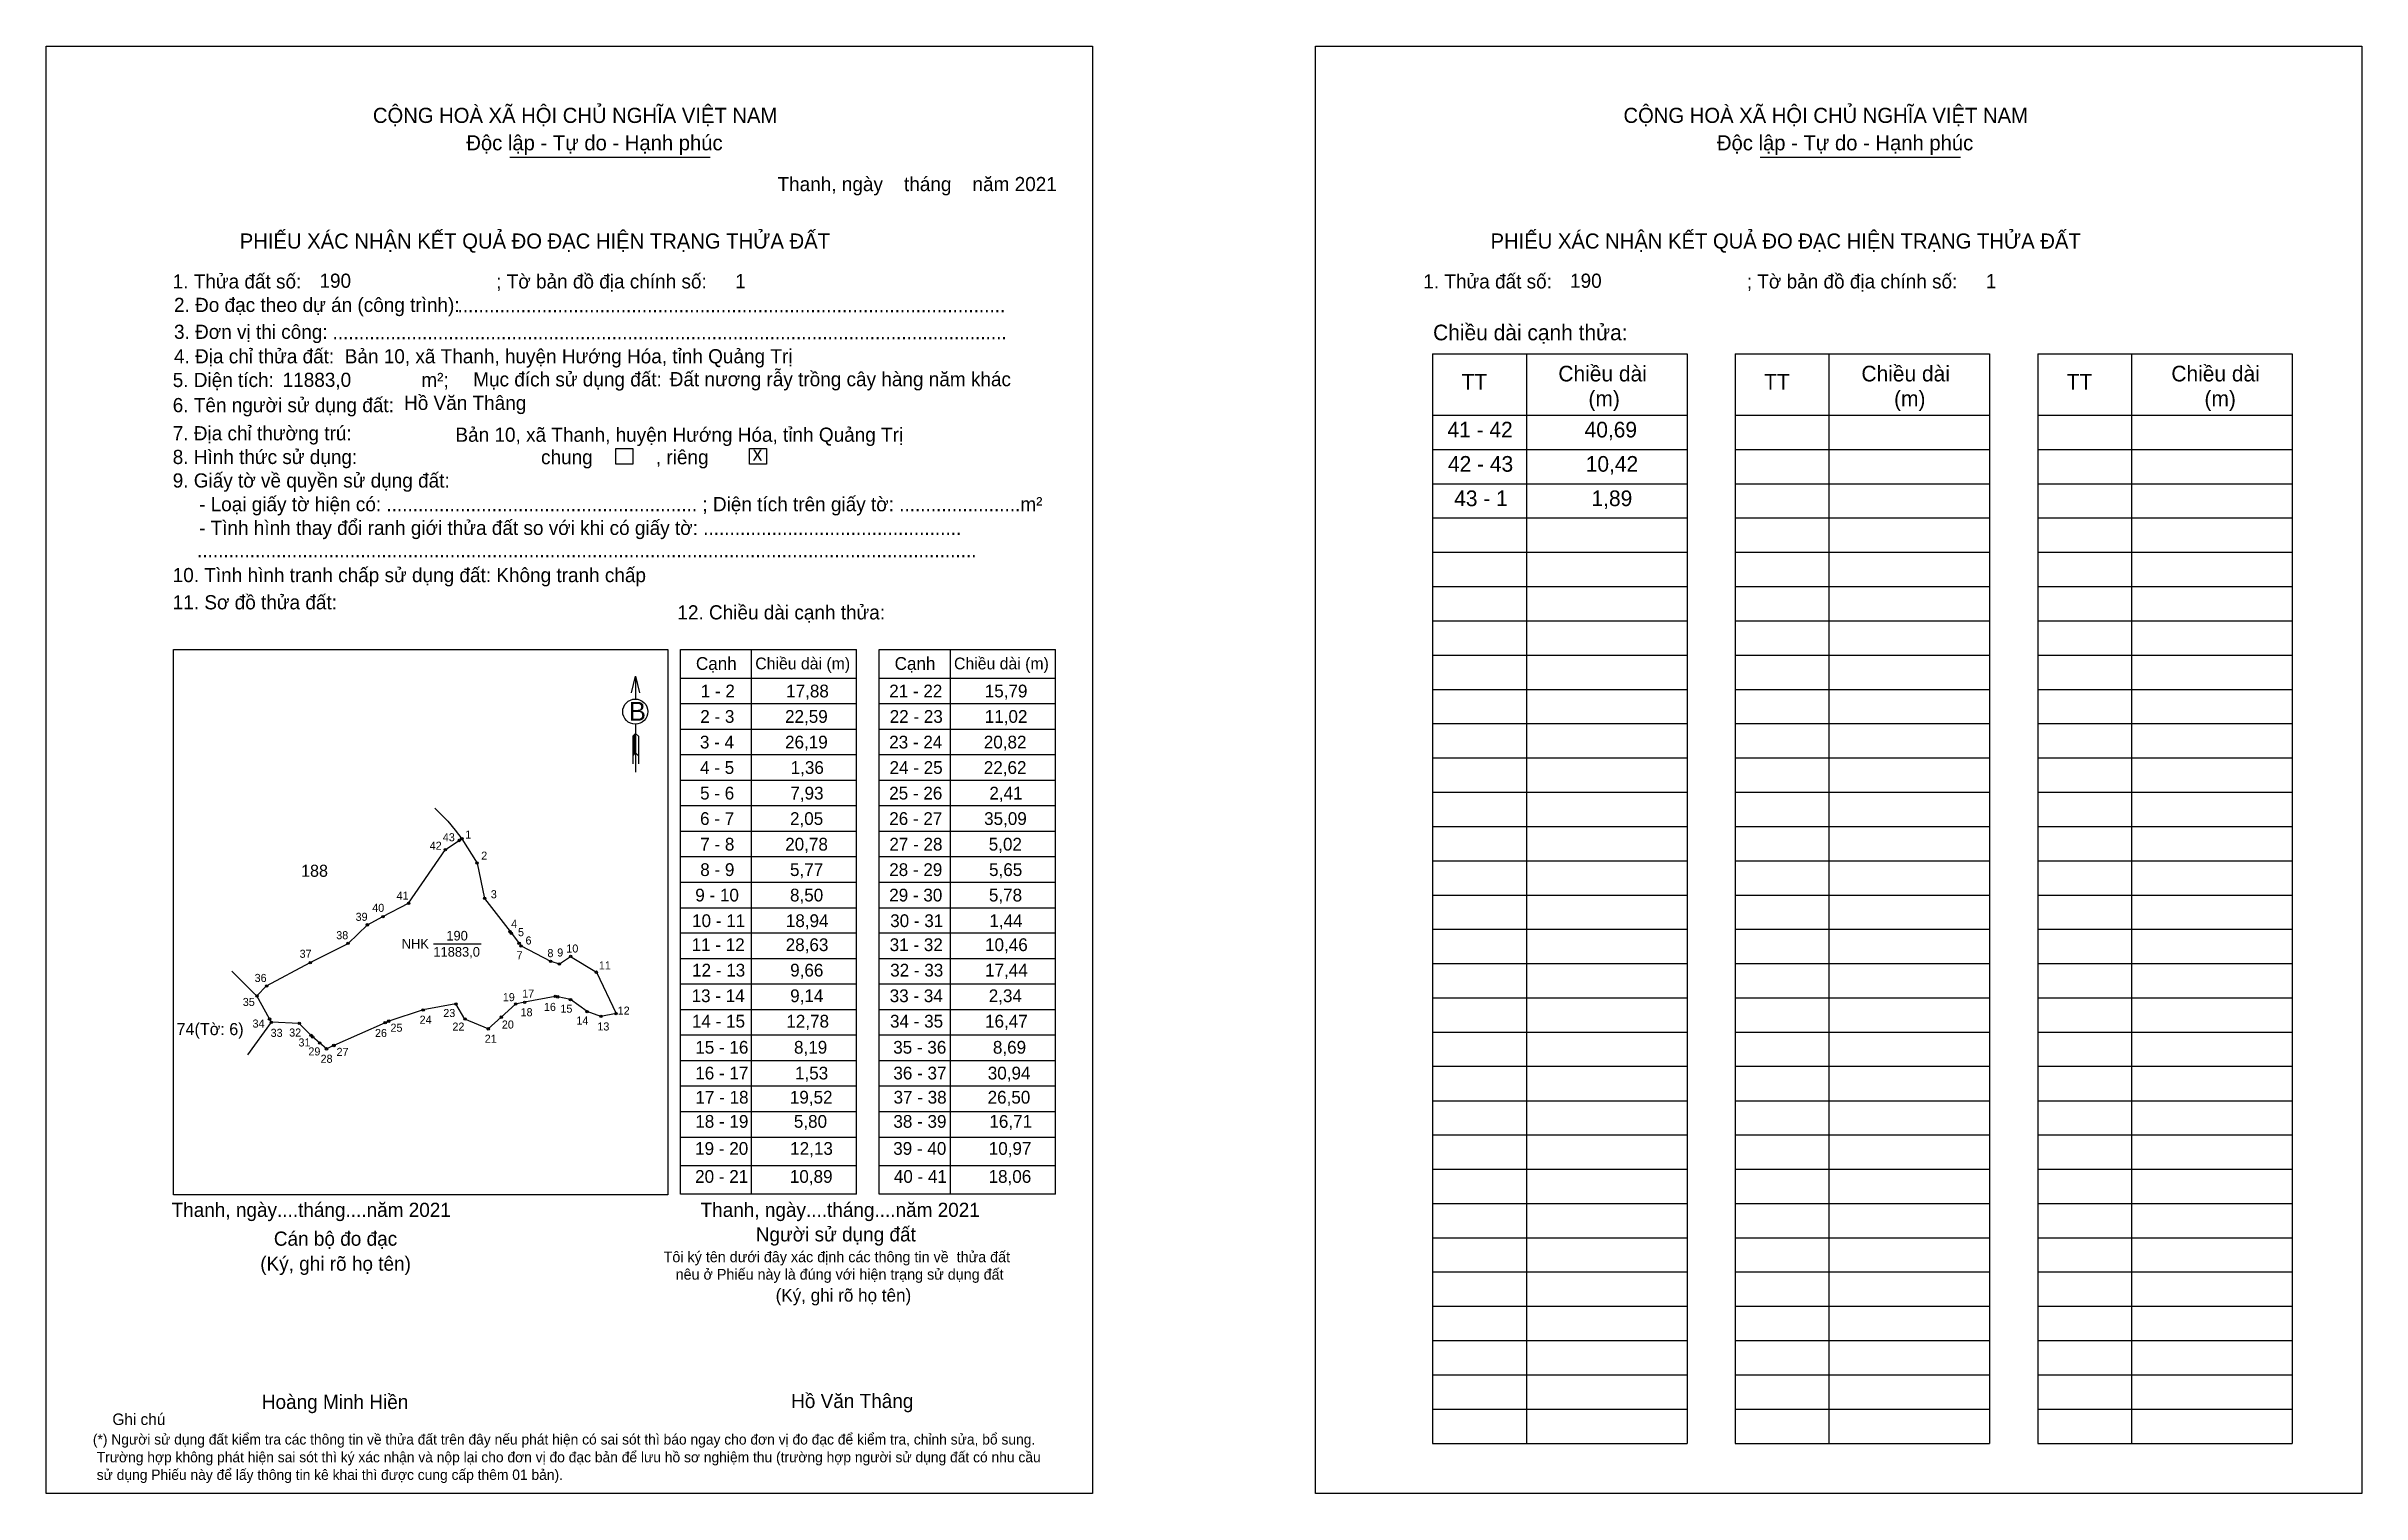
# Model space of a CAD drawing. Extents: x 545188 to 546635, y 1825358 to 1826263.
import ezdxf

# ---------------------------------------------------------------- set-up
doc = ezdxf.new("R2010")
doc.units = 0
for name, color, linetype in [('CanhThua', 7, 'Continuous'), ('kqddKhungInTrang1', 7, 'Continuous'), ('kqddKhungInTrang2', 7, 'Continuous'), ('kqddNoiDung', 7, 'Continuous'), ('kqddTemplate', 7, 'Continuous'), ('MocDinhThua', 7, 'Continuous'), ('NhanDiaChinhThua', 7, 'Continuous'), ('NhanTuCan', 7, 'Continuous'), ('RauThua', 7, 'Continuous'), ('SoHieuDinhThua', 7, 'Continuous')]:
    doc.layers.add(name, color=color, linetype=linetype)

msp = doc.modelspace()

# ---------------------------------------------------------------- linework, layer by layer
at = {"layer": 'CanhThua'}
for p, q in [((545437, 1825760.7), (545445.7, 1825766.4)), ((545445.7, 1825766.4), (545447.3, 1825767.5)), ((545447.3, 1825767.5), (545456.8, 1825752.3)), ((545414, 1825727.2), (545437, 1825760.7)), ((545456.8, 1825752.3), (545461.5, 1825730.2)), ((545398, 1825718.8), (545414, 1825727.2)), ((545461.5, 1825730.2), (545477.4, 1825709.5)), ((545376.2, 1825702.1), (545388.3, 1825713.7)), ((545388.3, 1825713.7), (545398, 1825718.8)), ((545477.4, 1825709.5), (545478.3, 1825708.4)), ((545478.3, 1825708.4), (545483.1, 1825702.1)), ((545352.6, 1825690.1), (545376.2, 1825702.1)), ((545483.1, 1825702.1), (545484.3, 1825700.5)), ((545484.3, 1825700.5), (545502.8, 1825690.9)), ((545502.8, 1825690.9), (545508.3, 1825689.3)), ((545508.3, 1825689.3), (545515.3, 1825694)), ((545515.3, 1825694), (545531.4, 1825684.1)), ((545325.3, 1825675.5), (545352.6, 1825690.1)), ((545531.4, 1825684.1), (545543.7, 1825658.2)), ((545319.2, 1825669.3), (545325.3, 1825675.5)), ((545327.1, 1825654.9), (545319.2, 1825669.3)), ((545443.6, 1825664.3), (545423.1, 1825660.5)), ((545449.2, 1825654.8), (545443.6, 1825664.3)), ((545480.9, 1825664.2), (545471.9, 1825656)), ((545486.5, 1825665.3), (545480.9, 1825664.2)), ((545505.7, 1825669), (545486.5, 1825665.3)), ((545507.2, 1825668.7), (545505.7, 1825669)), ((545515.2, 1825667), (545507.2, 1825668.7)), ((545525.6, 1825659.5), (545515.2, 1825667)), ((545328.3, 1825652.8), (545327.1, 1825654.9)), ((545345.7, 1825652.1), (545328.3, 1825652.8)), ((545353, 1825644.7), (545345.7, 1825652.1)), ((545399.4, 1825652.5), (545367.3, 1825638.3)), ((545401.6, 1825653.5), (545399.4, 1825652.5)), ((545423.1, 1825660.5), (545401.6, 1825653.5)), ((545463.8, 1825648.7), (545449.2, 1825654.8)), ((545471.9, 1825656), (545463.8, 1825648.7)), ((545534.2, 1825656.5), (545525.6, 1825659.5)), ((545543.7, 1825658.2), (545534.2, 1825656.5)), ((545354, 1825643.7), (545353, 1825644.7)), ((545358.4, 1825639.9), (545354, 1825643.7)), ((545362.7, 1825636.2), (545358.4, 1825639.9)), ((545367.3, 1825638.3), (545362.7, 1825636.2))]:
    msp.add_line(p, q, dxfattribs=at)
at = {"layer": 'kqddKhungInTrang1'}
msp.add_lwpolyline([(545187.6, 1826262.6), (545841.4, 1826262.6), (545841.4, 1825358.3), (545187.6, 1825358.3)], close=True, dxfattribs=at)
at = {"layer": 'kqddKhungInTrang2'}
msp.add_lwpolyline([(545980.9, 1826262.6), (546634.7, 1826262.6), (546634.7, 1825358.3), (545980.9, 1825358.3)], close=True, dxfattribs=at)
at = {"layer": 'kqddTemplate'}
for p, q in [((545477.2, 1826193.4), (545602.4, 1826193.4)), ((546258.8, 1826193.4), (546384, 1826193.4)), ((546054, 1826070.5), (546213, 1826070.5)), ((546054, 1826070.5), (546054, 1825389.7)), ((546112.6, 1826070.5), (546112.6, 1825389.7)), ((546213, 1826070.5), (546213, 1825389.7)), ((546243.1, 1826070.5), (546243.1, 1825389.7)), ((546243.1, 1826070.5), (546402.1, 1826070.5)), ((546301.6, 1826070.5), (546301.6, 1825389.7)), ((546402.1, 1826070.5), (546402.1, 1825389.7)), ((546432.2, 1826070.5), (546432.2, 1825389.7)), ((546432.2, 1826070.5), (546591.2, 1826070.5)), ((546490.7, 1826070.5), (546490.7, 1825389.7)), ((546591.2, 1826070.5), (546591.2, 1825389.7)), ((546054, 1826032.1), (546213, 1826032.1)), ((546243.1, 1826032.1), (546402.1, 1826032.1)), ((546432.2, 1826032.1), (546591.2, 1826032.1)), ((546054, 1826010.7), (546213, 1826010.7)), ((546243.1, 1826010.7), (546402.1, 1826010.7)), ((546432.2, 1826010.7), (546591.2, 1826010.7)), ((546054, 1825989.3), (546213, 1825989.3)), ((546243.1, 1825989.3), (546402.1, 1825989.3)), ((546432.2, 1825989.3), (546591.2, 1825989.3)), ((546054, 1825967.9), (546213, 1825967.9)), ((546243.1, 1825967.9), (546402.1, 1825967.9)), ((546432.2, 1825967.9), (546591.2, 1825967.9)), ((546054, 1825946.5), (546213, 1825946.5)), ((546243.1, 1825946.5), (546402.1, 1825946.5)), ((546432.2, 1825946.5), (546591.2, 1825946.5)), ((546054, 1825925.1), (546213, 1825925.1)), ((546243.1, 1825925.1), (546402.1, 1825925.1)), ((546432.2, 1825925.1), (546591.2, 1825925.1)), ((546054, 1825903.7), (546213, 1825903.7)), ((546243.1, 1825903.7), (546402.1, 1825903.7)), ((546432.2, 1825903.7), (546591.2, 1825903.7)), ((545583.9, 1825885.7), (545694, 1825885.7)), ((545583.9, 1825545.4), (545583.9, 1825885.7)), ((545628.2, 1825885.7), (545628.2, 1825545.4)), ((545694, 1825545.4), (545694, 1825885.7)), ((545708.2, 1825885.7), (545818.3, 1825885.7)), ((545708.2, 1825545.4), (545708.2, 1825885.7)), ((545752.4, 1825885.7), (545752.4, 1825545.4)), ((545818.3, 1825545.4), (545818.3, 1825885.7)), ((546054, 1825882.2), (546213, 1825882.2)), ((546243.1, 1825882.2), (546402.1, 1825882.2)), ((546432.2, 1825882.2), (546591.2, 1825882.2)), ((545555.8, 1825869), (545555.9, 1825854.7)), ((545583.9, 1825867.9), (545694, 1825867.9)), ((545708.2, 1825867.9), (545818.3, 1825867.9)), ((545583.9, 1825852), (545694, 1825852)), ((545708.2, 1825852), (545818.3, 1825852)), ((546054, 1825860.8), (546213, 1825860.8)), ((546243.1, 1825860.8), (546402.1, 1825860.8)), ((546432.2, 1825860.8), (546591.2, 1825860.8)), ((545555.9, 1825839), (545555.9, 1825809)), ((545583.9, 1825836), (545694, 1825836)), ((545708.2, 1825836), (545818.3, 1825836)), ((546054, 1825839.4), (546213, 1825839.4)), ((546243.1, 1825839.4), (546402.1, 1825839.4)), ((546432.2, 1825839.4), (546591.2, 1825839.4)), ((545555.9, 1825833.3), (545554.1, 1825831.5)), ((545555.9, 1825832.5), (545554.1, 1825830.7)), ((545555.9, 1825831.6), (545554.1, 1825829.9)), ((545554.1, 1825831.5), (545554.1, 1825814.3)), ((545555.9, 1825830.8), (545554.1, 1825829.1)), ((545555.9, 1825830), (545554.1, 1825828.3)), ((545555.9, 1825829.2), (545554.1, 1825827.4)), ((545555.9, 1825828.4), (545554.1, 1825826.6)), ((545555.9, 1825827.6), (545554.1, 1825825.8)), ((545555.9, 1825826.8), (545554.1, 1825825)), ((545555.9, 1825825.9), (545554.1, 1825824.2)), ((545555.9, 1825825.1), (545554.1, 1825823.4)), ((545555.9, 1825824.3), (545554.1, 1825822.5)), ((545555.9, 1825823.5), (545554.1, 1825821.7)), ((545555.9, 1825822.7), (545554.1, 1825820.9)), ((545555.9, 1825821.9), (545554.1, 1825820.1)), ((545555.9, 1825821.1), (545554.1, 1825819.3)), ((545555.9, 1825833.3), (545557.8, 1825831.5)), ((545555.9, 1825821.1), (545557.8, 1825819.3)), ((545557.8, 1825831.5), (545557.8, 1825814.3)), ((545583.9, 1825820.1), (545694, 1825820.1)), ((545708.2, 1825820.1), (545818.3, 1825820.1)), ((546054, 1825818), (546213, 1825818)), ((546243.1, 1825818), (546402.1, 1825818)), ((546432.2, 1825818), (546591.2, 1825818)), ((545583.9, 1825804.1), (545694, 1825804.1)), ((545708.2, 1825804.1), (545818.3, 1825804.1)), ((546054, 1825796.6), (546213, 1825796.6)), ((546243.1, 1825796.6), (546402.1, 1825796.6)), ((546432.2, 1825796.6), (546591.2, 1825796.6)), ((545583.9, 1825788.2), (545694, 1825788.2)), ((545708.2, 1825788.2), (545818.3, 1825788.2)), ((545583.9, 1825772.2), (545694, 1825772.2)), ((545708.2, 1825772.2), (545818.3, 1825772.2)), ((546054, 1825775.2), (546213, 1825775.2)), ((546243.1, 1825775.2), (546402.1, 1825775.2)), ((546432.2, 1825775.2), (546591.2, 1825775.2)), ((545583.9, 1825756.3), (545694, 1825756.3)), ((545708.2, 1825756.3), (545818.3, 1825756.3)), ((546054, 1825753.7), (546213, 1825753.7)), ((546243.1, 1825753.7), (546402.1, 1825753.7)), ((546432.2, 1825753.7), (546591.2, 1825753.7)), ((545583.9, 1825740.4), (545694, 1825740.4)), ((545708.2, 1825740.4), (545818.3, 1825740.4)), ((545583.9, 1825724.4), (545694, 1825724.4)), ((545708.2, 1825724.4), (545818.3, 1825724.4)), ((546054, 1825732.3), (546213, 1825732.3)), ((546243.1, 1825732.3), (546402.1, 1825732.3)), ((546432.2, 1825732.3), (546591.2, 1825732.3)), ((545694, 1825708.5), (545583.9, 1825708.5)), ((545818.3, 1825708.5), (545708.2, 1825708.5)), ((546054, 1825710.9), (546213, 1825710.9)), ((546243.1, 1825710.9), (546402.1, 1825710.9)), ((546432.2, 1825710.9), (546591.2, 1825710.9)), ((545694, 1825692.5), (545583.9, 1825692.5)), ((545818.3, 1825692.5), (545708.2, 1825692.5)), ((545694, 1825676.6), (545583.9, 1825676.6)), ((545818.3, 1825676.6), (545708.2, 1825676.6)), ((546054, 1825689.5), (546213, 1825689.5)), ((546243.1, 1825689.5), (546402.1, 1825689.5)), ((546432.2, 1825689.5), (546591.2, 1825689.5)), ((546054, 1825668.1), (546213, 1825668.1)), ((546243.1, 1825668.1), (546402.1, 1825668.1)), ((546432.2, 1825668.1), (546591.2, 1825668.1)), ((545694, 1825660.6), (545583.9, 1825660.6)), ((545818.3, 1825660.6), (545708.2, 1825660.6)), ((545694, 1825644.7), (545583.9, 1825644.7)), ((545818.3, 1825644.7), (545708.2, 1825644.7)), ((546054, 1825646.7), (546213, 1825646.7)), ((546243.1, 1825646.7), (546402.1, 1825646.7)), ((546432.2, 1825646.7), (546591.2, 1825646.7)), ((545694, 1825628.7), (545583.9, 1825628.7)), ((545818.3, 1825628.7), (545708.2, 1825628.7)), ((546054, 1825625.3), (546213, 1825625.3)), ((546243.1, 1825625.3), (546402.1, 1825625.3)), ((546432.2, 1825625.3), (546591.2, 1825625.3)), ((545694, 1825612.8), (545583.9, 1825612.8)), ((545818.3, 1825612.8), (545708.2, 1825612.8)), ((545694, 1825596.8), (545583.9, 1825596.8)), ((545818.3, 1825596.8), (545708.2, 1825596.8)), ((546054, 1825603.8), (546213, 1825603.8)), ((546243.1, 1825603.8), (546402.1, 1825603.8)), ((546432.2, 1825603.8), (546591.2, 1825603.8)), ((545694, 1825580.9), (545583.9, 1825580.9)), ((545818.3, 1825580.9), (545708.2, 1825580.9)), ((546054, 1825582.4), (546213, 1825582.4)), ((546243.1, 1825582.4), (546402.1, 1825582.4)), ((546432.2, 1825582.4), (546591.2, 1825582.4)), ((545694, 1825563.2), (545583.9, 1825563.2)), ((545818.3, 1825563.2), (545708.2, 1825563.2)), ((546054, 1825561), (546213, 1825561)), ((546243.1, 1825561), (546402.1, 1825561)), ((546432.2, 1825561), (546591.2, 1825561)), ((545694, 1825545.4), (545583.9, 1825545.4)), ((545818.3, 1825545.4), (545708.2, 1825545.4)), ((546054, 1825539.6), (546213, 1825539.6)), ((546243.1, 1825539.6), (546402.1, 1825539.6)), ((546432.2, 1825539.6), (546591.2, 1825539.6)), ((546054, 1825518.2), (546213, 1825518.2)), ((546243.1, 1825518.2), (546402.1, 1825518.2)), ((546432.2, 1825518.2), (546591.2, 1825518.2)), ((546054, 1825496.8), (546213, 1825496.8)), ((546243.1, 1825496.8), (546402.1, 1825496.8)), ((546432.2, 1825496.8), (546591.2, 1825496.8)), ((546054, 1825475.4), (546213, 1825475.4)), ((546243.1, 1825475.4), (546402.1, 1825475.4)), ((546432.2, 1825475.4), (546591.2, 1825475.4)), ((546054, 1825453.9), (546213, 1825453.9)), ((546243.1, 1825453.9), (546402.1, 1825453.9)), ((546432.2, 1825453.9), (546591.2, 1825453.9)), ((546054, 1825432.5), (546213, 1825432.5)), ((546243.1, 1825432.5), (546402.1, 1825432.5)), ((546432.2, 1825432.5), (546591.2, 1825432.5)), ((546054, 1825411.1), (546213, 1825411.1)), ((546243.1, 1825411.1), (546402.1, 1825411.1)), ((546432.2, 1825411.1), (546591.2, 1825411.1)), ((546054, 1825389.7), (546213, 1825389.7)), ((546243.1, 1825389.7), (546402.1, 1825389.7)), ((546432.2, 1825389.7), (546591.2, 1825389.7))]:
    msp.add_line(p, q, dxfattribs=at)
for points in [[(545543.5, 1826011.4), (545554.1, 1826011.4), (545554.1, 1826001.5), (545543.5, 1826001.5)], [(545627.1, 1826011.4), (545637.8, 1826011.4), (545637.8, 1826001.5), (545627.1, 1826001.5)], [(545267.1, 1825885.7), (545576.1, 1825885.7), (545576.1, 1825545.1), (545267.1, 1825545.1)]]:
    msp.add_lwpolyline(points, close=True, dxfattribs=at)
msp.add_lwpolyline([(545553.3, 1825858.7), (545555.8, 1825869), (545558.4, 1825858.7)], dxfattribs=at)
msp.add_circle((545555.7, 1825846.9), 7.85, dxfattribs=at)
at = {"layer": 'MocDinhThua'}
for centre in [(545445.7, 1825766.4), (545447.3, 1825767.5), (545437, 1825760.7), (545456.8, 1825752.3), (545414, 1825727.2), (545461.5, 1825730.2), (545388.3, 1825713.7), (545398, 1825718.8), (545477.4, 1825709.5), (545478.3, 1825708.4), (545352.6, 1825690.1), (545376.2, 1825702.1), (545483.1, 1825702.1), (545484.3, 1825700.5), (545502.8, 1825690.9), (545515.3, 1825694), (545508.3, 1825689.3), (545531.4, 1825684.1), (545319.2, 1825669.3), (545325.3, 1825675.5), (545443.6, 1825664.3), (545480.9, 1825664.2), (545486.5, 1825665.3), (545505.7, 1825669), (545507.2, 1825668.7), (545515.2, 1825667), (545327.1, 1825654.9), (545328.3, 1825652.8), (545345.7, 1825652.1), (545399.4, 1825652.5), (545401.6, 1825653.5), (545423.1, 1825660.5), (545449.2, 1825654.8), (545463.8, 1825648.7), (545471.9, 1825656), (545525.6, 1825659.5), (545534.2, 1825656.5), (545543.7, 1825658.2), (545353, 1825644.7), (545354, 1825643.7), (545358.4, 1825639.9), (545362.7, 1825636.2), (545367.3, 1825638.3)]:
    msp.add_circle(centre, 0.754, dxfattribs=at)
at = {"layer": 'NhanDiaChinhThua'}
msp.add_line((545429.5, 1825701.9), (545459.4, 1825701.9), dxfattribs=at)
at = {"layer": 'RauThua'}
for p, q in [((545430.5, 1825786.5), (545438.1, 1825778.9)), ((545438.1, 1825778.9), (545438.6, 1825778.4)), ((545438.6, 1825778.4), (545443.1, 1825772.8)), ((545443.1, 1825772.8), (545447.3, 1825767.5)), ((545303.5, 1825684.7), (545317.1, 1825671.3)), ((545317.1, 1825671.3), (545319.2, 1825669.3)), ((545313.6, 1825632.5), (545328.3, 1825652.8))]:
    msp.add_line(p, q, dxfattribs=at)

# ---------------------------------------------------------------- texts
at = {"layer": 'kqddNoiDung'}
for s, height, p in [('Thanh, ngày    tháng    năm 2021  ', 8.86, (545644.6, 1826172.1)), ('190', 8.86, (545358.3, 1826111.7)), ('1', 8.86, (545618.1, 1826111.4)), ('190', 8.86, (546139.9, 1826111.7)), ('1', 8.86, (546399.7, 1826111.4)), ('........................................................................................................', 8.8595, (545444.6, 1826096.4)), ('................................................................................................................................', 8.8595, (545366.5, 1826079.6)), ('11883,0', 8.86, (545335.3, 1826049.8)), ('Đất nương rẫy trồng cây hàng năm khác', 8.86, (545577.2, 1826050.2)), ('Hồ Văn Thâng', 8.86, (545411.2, 1826035.4)), ('Bản 10, xã Thanh, huyện Hướng Hóa, tỉnh Quảng Trị', 8.86, (545443.3, 1826015.5)), ('41 - 42', 9.79, (546063.3, 1826018.2)), ('40,69', 9.79, (546149, 1826018.2)), ('x', 8.86, (545629.1, 1826003.8)), ('42 - 43', 9.79, (546063.6, 1825996.8)), ('10,42', 9.79, (546149.7, 1825996.8)), ('43 - 1', 9.79, (546067.5, 1825975.3)), ('1,89', 9.79, (546153.3, 1825975.3)), ('1 - 2', 7.97, (545596.6, 1825855.8)), ('17,88', 7.97, (545650, 1825855.8)), ('21 - 22', 7.97, (545714.4, 1825855.8)), ('15,79', 7.97, (545774.1, 1825855.8)), ('2 - 3', 7.97, (545596.3, 1825839.9)), ('22,59', 7.97, (545649.3, 1825839.9)), ('22 - 23', 7.97, (545714.7, 1825839.9)), ('11,02', 7.97, (545774.1, 1825839.9)), ('3 - 4', 7.97, (545596.1, 1825823.9)), ('26,19', 7.97, (545649.3, 1825823.9)), ('23 - 24', 7.97, (545714.4, 1825823.9)), ('20,82', 7.97, (545773.5, 1825823.9)), ('4 - 5', 7.97, (545596.2, 1825808)), ('1,36', 7.97, (545652.8, 1825808)), ('24 - 25', 7.97, (545714.6, 1825808)), ('22,62', 7.97, (545773.5, 1825808)), ('5 - 6', 7.97, (545596.2, 1825792)), ('7,93', 7.97, (545652.6, 1825792)), ('25 - 26', 7.97, (545714.4, 1825792)), ('2,41', 7.97, (545777, 1825792)), ('6 - 7', 7.97, (545596.2, 1825776.1)), ('2,05', 7.97, (545652.4, 1825776.1)), ('26 - 27', 7.97, (545714.4, 1825776.1)), ('35,09', 7.97, (545773.7, 1825776.1)), ('7 - 8', 7.97, (545596.3, 1825760.1)), ('20,78', 7.97, (545649.4, 1825760.1)), ('27 - 28', 7.97, (545714.5, 1825760.1)), ('5,02', 7.97, (545776.6, 1825760.1)), ('8 - 9', 7.97, (545596.3, 1825744.2)), ('5,77', 7.97, (545652.4, 1825744.2)), ('28 - 29', 7.97, (545714.4, 1825744.2)), ('5,65', 7.97, (545776.8, 1825744.2)), ('9 - 10', 7.97, (545593.2, 1825728.3)), ('8,50', 7.97, (545652.4, 1825728.3)), ('29 - 30', 7.97, (545714.4, 1825728.3)), ('5,78', 7.97, (545776.7, 1825728.3)), ('10 - 11', 7.97, (545591.2, 1825712.3)), ('18,94', 7.97, (545649.8, 1825712.3)), ('30 - 31', 7.97, (545715, 1825712.3)), ('1,44', 7.97, (545777, 1825712.3)), ('11 - 12', 7.97, (545590.9, 1825697.3)), ('28,63', 7.97, (545649.7, 1825697.3)), ('31 - 32', 7.97, (545714.7, 1825697.3)), ('10,46', 7.97, (545774.3, 1825697.3)), ('12 - 13', 7.97, (545591.2, 1825681.4)), ('9,66', 7.97, (545652.5, 1825681.4)), ('32 - 33', 7.97, (545715, 1825681.4)), ('17,44', 7.97, (545774.3, 1825681.4)), ('13 - 14', 7.97, (545590.9, 1825665.4)), ('9,14', 7.97, (545652.5, 1825665.4)), ('33 - 34', 7.97, (545714.7, 1825665.4)), ('2,34', 7.97, (545776.6, 1825665.4)), ('14 - 15', 7.97, (545591.1, 1825649.5)), ('12,78', 7.97, (545650.1, 1825649.5)), ('34 - 35', 7.97, (545714.9, 1825649.5)), ('16,47', 7.97, (545774.3, 1825649.5)), ('15 - 16', 7.97, (545593.2, 1825633.2)), ('8,19', 7.97, (545654.9, 1825633.2)), ('35 - 36', 7.97, (545716.9, 1825633.2)), ('8,69', 7.97, (545779.2, 1825633.2)), ('16 - 17', 7.97, (545593.2, 1825617.1)), ('1,53', 7.97, (545655.5, 1825617.1)), ('36 - 37', 7.97, (545717, 1825617.1)), ('30,94', 7.97, (545776, 1825617.1)), ('17 - 18', 7.97, (545593.3, 1825602)), ('19,52', 7.97, (545652.3, 1825602)), ('37 - 38', 7.97, (545717.1, 1825602)), ('26,50', 7.97, (545775.9, 1825602)), ('18 - 19', 7.97, (545593.2, 1825586.9)), ('5,80', 7.97, (545654.8, 1825586.9)), ('38 - 39', 7.97, (545717, 1825586.9)), ('16,71', 7.97, (545777, 1825586.9)), ('19 - 20', 7.97, (545593.1, 1825570)), ('12,13', 7.97, (545652.5, 1825570)), ('39 - 40', 7.97, (545716.9, 1825570)), ('10,97', 7.97, (545776.6, 1825570)), ('20 - 21', 7.97, (545593.1, 1825552.5)), ('10,89', 7.97, (545652.3, 1825552.5)), ('40 - 41', 7.97, (545717.3, 1825552.5)), ('18,06', 7.97, (545776.5, 1825552.5)), ('Thanh, ngày....tháng....năm 2021', 8.86, (545265.9, 1825531.2)), ('Thanh, ngày....tháng....năm 2021', 8.86, (545596.5, 1825531.2)), ('Hồ Văn Thâng', 8.86, (545653.1, 1825411.8))]:
    msp.add_text(s, height=height, dxfattribs=at).set_placement(p)
at = {"layer": 'kqddTemplate'}
for s, height, p in [('CỘNG HOÀ XÃ HỘI CHỦ NGHĨA VIỆT NAM', 9.45, (545391.7, 1826214.7)), ('CỘNG HOÀ XÃ HỘI CHỦ NGHĨA VIỆT NAM', 9.45, (546173.3, 1826214.7)), ('Độc lập - Tự do - Hạnh phúc', 9.45, (545450.1, 1826197.6)), ('Độc lập - Tự do - Hạnh phúc', 9.45, (546231.7, 1826197.6)), ('PHIẾU XÁC NHẬN KẾT QUẢ ĐO ĐẠC HIỆN TRẠNG THỬA ĐẤT', 9.45, (545308.5, 1826136.2)), ('PHIẾU XÁC NHẬN KẾT QUẢ ĐO ĐẠC HIỆN TRẠNG THỬA ĐẤT', 9.45, (546090.2, 1826136.2)), ('1. Thửa đất số:                                     ; Tờ bản đồ địa chính số:', 8.86, (545266.6, 1826111.3)), ('1. Thửa đất số:                                     ; Tờ bản đồ địa chính số:', 8.86, (546048.2, 1826111.3)), ('2. Đo đạc theo dự án (công trình): ', 8.86, (545267.4, 1826096.6)), ('3. Đơn vị thi công: ', 8.86, (545267.4, 1826079.8)), ('Chiều dài cạnh thửa:', 9.79, (546054.3, 1826078.9)), ('4. Địa chỉ thửa đất:  Bản 10, xã Thanh, huyện Hướng Hóa, tỉnh Quảng Trị', 8.86, (545267.4, 1826064.5)), ('5. Diện tích:                            m²; ', 8.86, (545266.6, 1826049.7)), ('Mục đích sử dụng đất:', 8.86, (545454.4, 1826050.1)), ('TT', 9.79, (546072.1, 1826048.1)), ('Chiều dài', 9.79, (546132.6, 1826053.2)), ('TT', 9.79, (546261.2, 1826048.1)), ('Chiều dài', 9.79, (546322, 1826053.2)), ('TT', 9.79, (546450.3, 1826048.1)), ('Chiều dài', 9.79, (546515.7, 1826053.2)), ('6. Tên người sử dụng đất:', 8.86, (545266.6, 1826034)), ('(m)', 9.79, (546151.4, 1826037.6)), ('(m)', 9.79, (546342.4, 1826037.6)), ('(m)', 9.79, (546536.4, 1826037.6)), ('7. Địa chỉ thường trú:', 8.86, (545266.6, 1826016.4)), ('8. Hình thức sử dụng:', 8.86, (545266.6, 1826001.6)), ('chung            , riêng', 8.86, (545496.8, 1826001.5)), ('9. Giấy tờ về quyền sử dụng đất:', 8.86, (545266.6, 1825986.9)), ('     - Loại giấy tờ hiện có: ........................................................... ; Diện tích trên giấy tờ: .......................m²', 8.8595, (545266.6, 1825972.1)), ('     - Tình hình thay đổi ranh giới thửa đất so với khi có giấy tờ: .................................................', 8.8595, (545266.6, 1825957.3)), ('10. Tình hình tranh chấp sử dụng đất: Không tranh chấp', 8.86, (545266.6, 1825927.8)), ('....................................................................................................................................................', 8.8595, (545281.8, 1825943.3)), ('11. Sơ đồ thửa đất:', 8.86, (545266.6, 1825910.8)), ('12. Chiều dài cạnh thửa:', 8.86, (545582, 1825904.5)), ('Cạnh', 7.97, (545593.6, 1825873)), ('Chiều dài (m)', 7.383, (545630.7, 1825873.3)), ('Cạnh', 7.97, (545717.8, 1825873)), ('Chiều dài (m)', 7.383, (545754.9, 1825873.3)), ('B', 11.8, (545551.8, 1825841.2)), ('Cán bộ đo đạc', 8.86, (545329.8, 1825513.2)), ('Người sử dụng đất', 8.86, (545631, 1825515.9)), ('(Ký, ghi rõ họ tên)', 8.86, (545321.3, 1825497.6)), ('Tôi ký tên dưới đây xác định các thông tin về  thửa đất ', 6.698, (545573.4, 1825502.9)), ('nêu ở Phiếu này là đúng với hiện trạng sử dụng đất', 6.698, (545580.9, 1825492)), ('(Ký, ghi rõ họ tên)', 7.974, (545643.4, 1825478.3)), ('Hoàng Minh Hiền', 8.86, (545322.3, 1825411.2)), ('Ghi chú', 7.18, (545228.9, 1825401.2)), ('(*) Người sử dụng đất kiểm tra các thông tin về thửa đất trên đây nếu phát hiện có sai sót thì báo ngay cho đơn vị đo đạc để kiểm tra, chỉnh sửa, bổ sung.', 6.4586, (545216.7, 1825389)), (' Trường hợp không phát hiện sai sót thì ký xác nhận và nộp lại cho đơn vị đo đạc bản để lưu hồ sơ nghiệm thu (trường hợp người sử dụng đất có nhu cầu', 6.4586, (545216.7, 1825377.9)), (' sử dụng Phiếu này để lấy thông tin kê khai thì được cung cấp thêm 01 bản).', 6.459, (545216.7, 1825366.9))]:
    msp.add_text(s, height=height, dxfattribs=at).set_placement(p)
at = {"layer": 'NhanDiaChinhThua'}
for s, p in [('190', (545437.6, 1825703.9)), ('NHK', (545409.7, 1825698.9)), ('11883,0', (545429.5, 1825693.8))]:
    msp.add_text(s, height=6.02, dxfattribs=at).set_placement(p)
at = {"layer": 'NhanTuCan'}
for s, p in [('188', (545346.8, 1825743.7)), ('74(Tờ: 6)', (545269, 1825644.8))]:
    msp.add_text(s, height=7.54, dxfattribs=at).set_placement(p)
at = {"layer": 'SoHieuDinhThua'}
for s, p in [('42', (545427.2, 1825760.6)), ('43', (545435.4, 1825765.9)), ('1', (545449.4, 1825767.6)), ('2', (545459.4, 1825754.4)), ('41', (545406.5, 1825729.4)), ('3', (545465.4, 1825730.3)), ('39', (545380.9, 1825716.2)), ('40', (545391.3, 1825721.8)), ('38', (545368.8, 1825704.7)), ('4', (545478.1, 1825711.8)), ('5', (545482.4, 1825706.6)), ('6', (545487.1, 1825701.4)), ('37', (545345.9, 1825693.1)), ('7', (545481.5, 1825692.2)), ('8', (545500.8, 1825693.5)), ('9', (545506.9, 1825693.9)), ('10', (545512.6, 1825696.4)), ('11', (545532.9, 1825685.8)), ('36', (545317.8, 1825678)), ('35', (545310.4, 1825663)), ('19', (545472.9, 1825666)), ('17', (545485, 1825668.2)), ('16', (545498.6, 1825659.9)), ('15', (545508.9, 1825658.8)), ('12', (545544.7, 1825657.6)), ('34', (545316.5, 1825649.5)), ('33', (545327.8, 1825643.7)), ('32', (545339.4, 1825643.9)), ('26', (545393, 1825643.6)), ('25', (545402.7, 1825646.9)), ('24', (545420.9, 1825651.9)), ('23', (545435.7, 1825656.1)), ('22', (545441.4, 1825647.6)), ('20', (545472.3, 1825648.9)), ('18', (545484, 1825656.6)), ('14', (545518.9, 1825651.4)), ('13', (545532, 1825647.7)), ('31', (545345.2, 1825637.7)), ('29', (545351.4, 1825632.1)), ('27', (545369, 1825631.8)), ('21', (545461.6, 1825640)), ('28', (545359, 1825627.5))]:
    msp.add_text(s, height=5.03, dxfattribs=at).set_placement(p)

doc.saveas('drawing.dxf')
